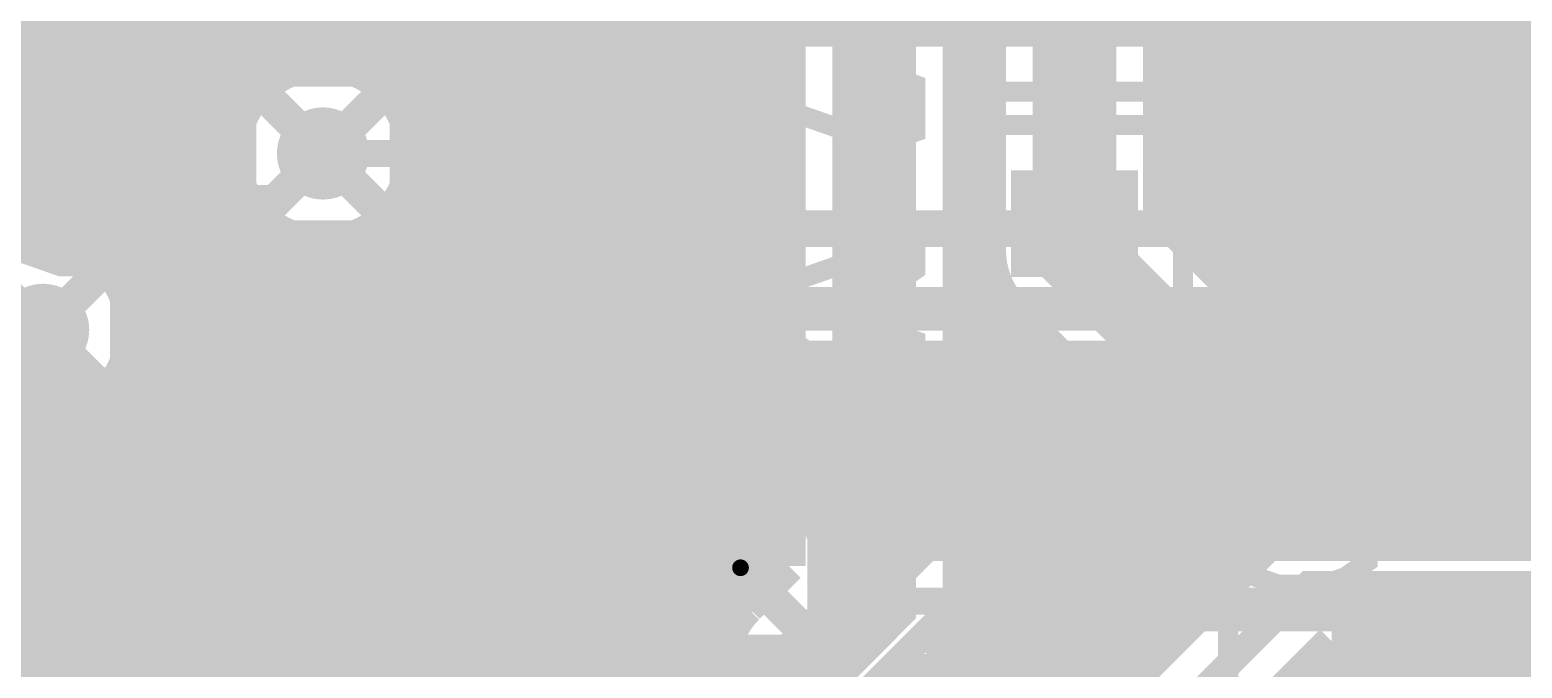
# Model space of a CAD drawing. Extents: x -1 to 119, y -42 to 51.
# Drawn here: x 29.52 to 40.87, y 17.02 to 21.87 of the extents above; entities that cross this region are included whole.
import ezdxf

# ---------------------------------------------------------------- set-up
doc = ezdxf.new("R2010")
doc.units = 0
doc.header["$MEASUREMENT"] = 0
doc.layers.get('0').update_dxf_attribs({"linetype": 'CONTINUOUS'})
for name, color, linetype in [('22-304-0_BOT', 7, 'CONTINUOUS'), ('22-304-0_DRD', 7, 'CONTINUOUS'), ('22-304-0_GND', 6, 'CONTINUOUS'), ('22-304-0_IN1', 4, 'CONTINUOUS'), ('22-304-0_SMT', 5, 'CONTINUOUS'), ('22-304-0_SPT', 10, 'CONTINUOUS'), ('22-304-0_SST', 14, 'CONTINUOUS'), ('22-304-0_TOP', 9, 'CONTINUOUS'), ('THRUHOLE_TAP', 11, 'CONTINUOUS')]:
    doc.layers.add(name, color=color, linetype=linetype)

# ---------------------------------------------------------------- blocks, each defined once
blk = doc.blocks.new('ROUND_53')
at = {"const_width": 0.35052}
blk.add_lwpolyline([(-0.17526, 0, 1), (0.17526, 0, 1)], format="xyb", close=True, dxfattribs=at)
blk = doc.blocks.new('ROUND_60')
at = {"const_width": 0.35052}
blk.add_lwpolyline([(-0.17526, 0, 1), (0.17526, 0, 1)], format="xyb", close=True, dxfattribs=at)
blk = doc.blocks.new('ROUND_57')
at = {"const_width": 0.35052}
blk.add_lwpolyline([(-0.17526, 0, 1), (0.17526, 0, 1)], format="xyb", close=True, dxfattribs=at)
blk = doc.blocks.new('ROUND_64')
at = {"const_width": 0.35052}
blk.add_lwpolyline([(-0.17526, 0, 1), (0.17526, 0, 1)], format="xyb", close=True, dxfattribs=at)
blk = doc.blocks.new('ROUND_82')
at = {"const_width": 0.0635}
blk.add_lwpolyline([(-0.03175, 0, 1), (0.03175, 0, 1)], format="xyb", close=True, dxfattribs=at)
blk = doc.blocks.new('RECTANGLE_2')
blk.add_solid([(0.4826, 0.4064), (0.4826, -0.4064), (-0.4826, 0.4064), (-0.4826, -0.4064)])
blk = doc.blocks.new('RECTANGLE_6')
blk.add_solid([(0.4064, 0.4826), (0.4064, -0.4826), (-0.4064, 0.4826), (-0.4064, -0.4826)])
blk = doc.blocks.new('RECTANGLE_14')
blk.add_solid([(0.508, 0.635), (0.508, -0.635), (-0.508, 0.635), (-0.508, -0.635)])
blk = doc.blocks.new('ROUND_87')
at = {"const_width": 0.10033}
blk.add_lwpolyline([(-0.050164, 0, 1), (0.050164, 0, 1)], format="xyb", close=True, dxfattribs=at)

msp = doc.modelspace()

# ---------------------------------------------------------------- linework, layer by layer
at = {"layer": '22-304-0_BOT'}
for points, const_width in [([(39.6494, 42.6212), (39.6494, 18.0848)], 0.254), ([(39.878, 41.03116), (39.878, 18.0848)], 0.254), ([(40.1066, 40.7289), (40.1066, 18.0848)], 0.254), ([(40.3352, 40.61714), (40.3352, 18.0848)], 0.254), ([(40.7924, 40.65524), (40.7924, 18.0848)], 0.254), ([(40.5638, 40.59682), (40.5638, 18.0848)], 0.254), ([(38.735, 18.923), (37.465, 20.193), (37.465, 27.686), (27.686, 27.686), (26.543, 26.543), (24.892, 26.543), (22.225, 29.21), (6.604, 29.21), (4.445, 27.051), (2.794, 25.4), (2.794, 20.066), (3.81, 19.05), (4.445, 19.05)], 0.635), ([(39.4208, 29.20238), (39.4208, 18.0848)], 0.254), ([(37.846, 28.829), (37.465, 28.448), (37.465, 27.686), (37.465, 20.193), (38.735, 18.923)], 0.635), ([(39.1922, 28.99664), (39.1922, 19.42592)], 0.254), ([(38.735, 28.92298), (38.735, 19.8374)], 0.254), ([(38.9636, 28.9179), (38.9636, 19.6088)], 0.254), ([(38.5064, 28.66644), (38.5064, 20.066)], 0.254), ([(38.2778, 28.30322), (38.2778, 20.2946)], 0.254), ([(38.1127, 27.686), (38.1127, 20.4597)], 0.254), ([(32.5628, 27.0383), (32.5628, 14.31798)], 0.254), ([(32.7914, 27.0383), (32.7914, 14.54912)], 0.254), ([(33.02, 27.0383), (33.02, 14.63802)], 0.254), ([(33.2486, 27.0383), (33.2486, 14.64056)], 0.254), ([(33.4772, 27.0383), (33.4772, 14.56436)], 0.254), ([(33.7058, 27.0383), (33.7058, 14.35608)], 0.254), ([(33.9344, 27.0383), (33.9344, 13.6398)], 0.254), ([(34.163, 27.0383), (34.163, 13.6398)], 0.254), ([(34.3916, 27.0383), (34.3916, 13.6398)], 0.254), ([(36.6776, 27.0383), (36.6776, 16.32712)], 0.254), ([(36.8173, 27.0383), (36.8173, 20.193)], 0.254), ([(29.591, 23.44674), (29.591, 20.26666)], 0.254), ([(29.8196, 23.41118), (29.8196, 20.23872)], 0.254), ([(30.0482, 23.4569), (30.0482, 20.1168)], 0.254), ([(35.433, 15.367), (35.433, 17.018), (35.941, 17.526), (35.941, 22.352), (35.179, 23.114)], 0.635), ([(30.2768, 22.96668), (30.2768, 19.76882)], 0.254), ([(30.5054, 22.79904), (30.5054, 18.96364)], 0.254), ([(30.734, 22.74062), (30.734, 19.10588)], 0.254), ([(30.9626, 22.76094), (30.9626, 19.20494)], 0.254), ([(34.6202, 22.72538), (34.6202, 13.6398)], 0.254), ([(32.3342, 22.48154), (32.3342, 21.27758)], 0.254), ([(34.8488, 22.51964), (34.8488, 17.2974)], 0.254), ([(31.1912, 22.36216), (31.1912, 21.31568)], 0.254), ([(36.5887, 22.352), (36.5887, 17.526)], 0.254), ([(35.0774, 22.29866), (35.0774, 17.5768)], 0.254), ([(31.4198, 22.17674), (31.4198, 21.52396)], 0.254), ([(31.877, 22.12086), (31.877, 21.59762)], 0.254), ([(32.1056, 22.21992), (32.1056, 21.50872)], 0.254), ([(31.6484, 22.10816), (31.6484, 21.60016)], 0.254), ([(35.2933, 22.08276), (35.2933, 17.7927)], 0.254), ([(35.2933, 21.8186), (26.01976, 21.8186)], 0.254), ([(36.8173, 21.8186), (36.5887, 21.8186)], 0.254), ([(46.1772, 21.8186), (38.1127, 21.8186)], 0.254), ([(31.58744, 21.59), (25.85212, 21.59)], 0.254), ([(35.2933, 21.59), (31.91002, 21.59)], 0.254), ([(36.8173, 21.59), (36.5887, 21.59)], 0.254), ([(46.1772, 21.59), (38.1127, 21.59)], 0.254), ([(31.22422, 21.3614), (25.31618, 21.3614)], 0.254), ([(35.2933, 21.3614), (32.27578, 21.3614)], 0.254), ([(36.8173, 21.3614), (36.5887, 21.3614)], 0.254), ([(46.1772, 21.3614), (38.1127, 21.3614)], 0.254), ([(31.09976, 21.1328), (25.2857, 21.1328)], 0.254), ([(35.2933, 21.1328), (32.3977, 21.1328)], 0.254), ([(36.8173, 21.1328), (36.5887, 21.1328)], 0.254), ([(46.1772, 21.1328), (38.1127, 21.1328)], 0.254), ([(31.06928, 20.9042), (25.16378, 20.9042)], 0.254), ([(35.2933, 20.9042), (32.42818, 20.9042)], 0.254), ([(36.8173, 20.9042), (36.5887, 20.9042)], 0.254), ([(46.1772, 20.9042), (38.1127, 20.9042)], 0.254), ([(31.12008, 20.6756), (24.79802, 20.6756)], 0.254), ([(35.2933, 20.6756), (32.37992, 20.6756)], 0.254), ([(36.8173, 20.6756), (36.5887, 20.6756)], 0.254), ([(46.20514, 20.6756), (38.1127, 20.6756)], 0.254), ([(31.1912, 20.54098), (31.1912, 19.21764)], 0.254), ([(32.3342, 20.58162), (32.3342, 13.6398)], 0.254), ([(31.26994, 20.447), (21.93798, 20.447)], 0.254), ([(35.2933, 20.447), (32.22752, 20.447)], 0.254), ([(36.8173, 20.447), (36.5887, 20.447)], 0.254), ([(38.1127, 20.4597), (39.04742, 19.52752)], 0.254), ([(38.1127, 20.4597), (39.04742, 19.52752)], 0.254), ([(46.37786, 20.447), (38.1254, 20.447)], 0.254), ([(31.4198, 20.33524), (31.4198, 19.14906)], 0.254), ([(32.1056, 20.35048), (32.1056, 13.6398)], 0.254), ([(35.2933, 20.2184), (29.87802, 20.2184)], 0.254), ([(31.6484, 20.2565), (31.6484, 18.96364)], 0.254), ([(31.877, 20.26158), (31.877, 13.6398)], 0.254), ([(36.8173, 20.2184), (36.5887, 20.2184)], 0.254), ([(46.60646, 20.2184), (38.354, 20.2184)], 0.254), ([(35.2933, 19.9898), (30.17012, 19.9898)], 0.254), ([(36.85032, 19.9898), (36.5887, 19.9898)], 0.254), ([(46.83506, 19.9898), (38.5826, 19.9898)], 0.254), ([(36.9062, 19.86534), (36.9062, 16.09598)], 0.254), ([(35.2933, 19.7612), (30.27934, 19.7612)], 0.254), ([(36.9824, 19.7612), (36.5887, 19.7612)], 0.254), ([(47.06366, 19.7612), (38.8112, 19.7612)], 0.254), ([(37.01288, 19.72818), (38.13048, 18.61058)], 0.254), ([(37.01288, 19.72818), (38.13048, 18.61058)], 0.254), ([(29.62148, 19.58848), (28.194, 18.161), (28.194, 18.034), (28.194, 17.145), (28.194, 16.891), (28.194, 14.859)], 0.2032), ([(35.2933, 19.5326), (30.29966, 19.5326)], 0.254), ([(37.20846, 19.5326), (36.5887, 19.5326)], 0.254), ([(37.1348, 19.60626), (37.1348, 16.1544)], 0.254), ([(47.29226, 19.5326), (39.0398, 19.5326)], 0.254), ([(30.2768, 19.40814), (30.2768, 19.14906)], 0.254), ([(35.2933, 19.304), (30.2387, 19.304)], 0.254), ([(37.43706, 19.304), (36.5887, 19.304)], 0.254), ([(37.3634, 19.37766), (37.3634, 16.383)], 0.254), ([(47.3202, 19.304), (39.29888, 19.304)], 0.254), ([(30.69336, 19.0754), (30.39364, 19.0754)], 0.254), ([(35.2933, 19.0754), (31.53664, 19.0754)], 0.254), ([(37.66566, 19.0754), (36.5887, 19.0754)], 0.254), ([(37.592, 19.14906), (37.592, 16.6116)], 0.254), ([(47.3202, 19.0754), (39.39794, 19.0754)], 0.254), ([(35.2933, 18.8468), (31.72206, 18.8468)], 0.254), ([(37.89426, 18.8468), (36.5887, 18.8468)], 0.254), ([(37.8206, 18.92046), (37.8206, 16.8402)], 0.254), ([(47.22622, 18.8468), (39.41064, 18.8468)], 0.254), ([(35.2933, 18.6182), (31.79064, 18.6182)], 0.254), ([(38.12286, 18.6182), (36.5887, 18.6182)], 0.254), ([(38.0492, 18.69186), (38.0492, 17.0688)], 0.254), ([(47.10176, 18.6182), (39.34206, 18.6182)], 0.254), ([(35.2933, 18.3896), (31.77794, 18.3896)], 0.254), ([(38.31336, 18.3896), (36.5887, 18.3896)], 0.254), ([(38.2778, 18.42008), (38.2778, 17.2974)], 0.254), ([(47.07128, 18.3896), (39.15664, 18.3896)], 0.254), ([(39.1922, 18.42008), (39.1922, 18.08226)], 0.254), ([(38.5064, 18.28292), (38.5064, 17.526)], 0.254), ([(38.9636, 18.28292), (38.9636, 17.98066)], 0.254), ([(29.40812, 18.161), (28.8036, 18.161)], 0.254), ([(35.2933, 18.161), (31.67888, 18.161)], 0.254), ([(47.12208, 18.161), (36.5887, 18.161)], 0.254), ([(38.735, 18.24228), (38.735, 17.7546)], 0.254), ([(30.5054, 18.12036), (30.5054, 13.6398)], 0.254), ([(31.6484, 18.12036), (31.6484, 13.6398)], 0.254), ([(47.15764, 18.0848), (39.243, 18.0848)], 0.254), ([(48.641, 18.034), (48.387, 18.034), (48.006, 17.653), (39.243, 17.653), (34.798, 13.208), (28.702, 13.208), (26.797, 15.113)], 0.2032), ([(29.66974, 17.9324), (28.6258, 17.9324)], 0.254), ([(29.591, 17.97812), (29.591, 16.68272)], 0.254), ([(30.81274, 17.9324), (30.27172, 17.9324)], 0.254), ([(30.2768, 17.93494), (30.2768, 13.6398)], 0.254), ([(30.734, 17.97812), (30.734, 13.6398)], 0.254), ([(35.2933, 17.9324), (31.41472, 17.9324)], 0.254), ([(31.4198, 17.93494), (31.4198, 13.6398)], 0.254), ([(38.91026, 17.9324), (36.5887, 17.9324)], 0.254), ([(38.9382, 17.9578), (36.95954, 15.98168)], 0.254), ([(29.8196, 17.87906), (29.8196, 16.45158)], 0.254), ([(30.0482, 17.86636), (30.0482, 13.6398)], 0.254), ([(30.9626, 17.87906), (30.9626, 13.6398)], 0.254), ([(31.1912, 17.86636), (31.1912, 13.6398)], 0.254), ([(35.20186, 17.7038), (28.6258, 17.7038)], 0.254), ([(35.2933, 17.7927), (34.98088, 17.48282)], 0.254), ([(38.68166, 17.7038), (36.5887, 17.7038)], 0.254), ([(34.97326, 17.4752), (28.6258, 17.4752)], 0.254), ([(38.45306, 17.4752), (36.58616, 17.4752)], 0.254), ([(34.82594, 17.2466), (28.6258, 17.2466)], 0.254), ([(38.22446, 17.2466), (36.5252, 17.2466)], 0.254), ([(39.4208, 17.2212), (35.10788, 12.90828)], 0.254), ([(36.449, 17.12468), (36.449, 16.41602)], 0.254), ([(48.006, 17.2212), (39.4208, 17.2212)], 0.254), ([(39.4208, 17.21866), (39.4208, 11.0998)], 0.254), ([(39.6494, 17.2212), (39.6494, 11.0998)], 0.254), ([(39.878, 17.2212), (39.878, 11.0998)], 0.254), ([(40.1066, 17.2212), (40.1066, 11.0998)], 0.254), ([(40.3352, 17.2212), (40.3352, 11.0998)], 0.254), ([(40.5638, 17.2212), (40.5638, 11.0998)], 0.254), ([(40.7924, 17.2212), (40.7924, 16.67002)], 0.254), ([(34.7853, 17.018), (28.6258, 17.018)], 0.254), ([(34.7853, 17.018), (34.7853, 15.57274)], 0.254), ([(36.39058, 17.06118), (36.0807, 16.74876)], 0.254), ([(37.99586, 17.018), (36.3474, 17.018)], 0.254), ([(49.4792, 17.018), (39.2176, 17.018)], 0.254), ([(39.1922, 16.99006), (39.1922, 11.0998)], 0.254)]:
    msp.add_lwpolyline(points, dxfattribs=dict(at, const_width=const_width))
at = {"layer": '22-304-0_BOT', "const_width": 0.254}
for points in [[(31.75, 21.61032, 0.4142136), (31.06928, 20.9296)], [(32.43072, 20.9296, 0.4142136), (31.75, 21.61032)], [(31.06928, 20.9296, 0.4142136), (31.75, 20.24888)], [(31.75, 20.24888, 0.4142136), (32.43072, 20.9296)], [(29.62148, 20.2692, 0.4142136), (28.94076, 19.58848)], [(30.3022, 19.58848, 0.4142136), (29.62148, 20.2692)], [(36.8173, 20.193, 0.1989124), (37.00701, 19.73501)], [(36.8173, 20.193, 0.1989124), (37.00701, 19.73501)], [(30.17266, 19.1897, 0.1578738), (30.30179, 19.58848)], [(39.41572, 18.923, 0.2804748), (39.04742, 19.52752)], [(39.41572, 18.923, 0.2804748), (39.04742, 19.52752)], [(30.5435, 18.9103, 0.1762704), (30.1732, 19.19144)], [(31.115, 19.22272, 0.2548998), (30.5428, 18.91075)], [(31.79572, 18.542, 0.4142136), (31.115, 19.22272)], [(38.735, 18.24228, 0.4142136), (39.41572, 18.923)], [(38.735, 18.24228, 0.4142136), (39.41572, 18.923)], [(38.13048, 18.61058, 0.2804741), (38.735, 18.24228)], [(38.13048, 18.61058, 0.2804741), (38.735, 18.24228)], [(29.29128, 18.542, 0.4142136), (29.972, 17.86128)], [(31.115, 17.86128, 0.4142136), (31.79572, 18.542)], [(29.972, 17.86128, 0.2548987), (30.54419, 18.17325)], [(30.5435, 18.1737, 0.254899), (31.115, 17.86211)], [(39.243, 18.0848, 0.1989132), (38.93767, 17.95833)], [(34.9758, 17.4752, 0.1989124), (34.78642, 17.018)], [(36.3982, 17.0688, 0.1989124), (36.58758, 17.526)], [(36.3982, 17.0688, 0.1989124), (36.58758, 17.526)]]:
    msp.add_lwpolyline(points, format="xyb", dxfattribs=at)
at = {"layer": '22-304-0_DRD', "const_width": 0.254}
for points in [[(31.115, 21.5646), (31.115, 20.2946)], [(32.385, 21.5646), (31.115, 21.5646)], [(32.385, 21.5646), (31.115, 20.2946)], [(32.385, 20.2946), (31.115, 21.5646)], [(32.385, 20.2946), (32.385, 21.5646)], [(30.25648, 20.22348), (28.98648, 20.22348)], [(30.25648, 20.22348), (28.98648, 18.95348)], [(30.25648, 18.95348), (28.98648, 20.22348)], [(30.25648, 18.95348), (30.25648, 20.22348)], [(31.115, 20.2946), (32.385, 20.2946)], [(38.1, 19.558), (38.1, 18.288)], [(39.37, 19.558), (38.1, 19.558)], [(39.37, 19.558), (38.1, 18.288)], [(39.37, 18.288), (38.1, 19.558)], [(38.1, 19.558), (38.1, 18.288)], [(39.37, 19.558), (38.1, 19.558)], [(39.37, 19.558), (38.1, 18.288)], [(39.37, 18.288), (38.1, 19.558)], [(39.37, 18.288), (39.37, 19.558)], [(39.37, 18.288), (39.37, 19.558)], [(30.607, 19.177), (29.337, 19.177)], [(30.607, 19.177), (29.337, 17.907)], [(30.607, 17.907), (29.337, 19.177)], [(30.48, 19.177), (30.48, 17.907)], [(31.75, 19.177), (30.48, 19.177)], [(31.75, 19.177), (30.48, 17.907)], [(31.75, 17.907), (30.48, 19.177)], [(30.607, 17.907), (30.607, 19.177)], [(31.75, 17.907), (31.75, 19.177)], [(28.98648, 18.95348), (30.25648, 18.95348)], [(34.29, 18.415), (34.29, 17.145)], [(35.56, 18.415), (34.29, 18.415)], [(35.56, 18.415), (34.29, 17.145)], [(35.56, 17.145), (34.29, 18.415)], [(34.29, 18.415), (34.29, 17.145)], [(35.56, 18.415), (34.29, 18.415)], [(35.56, 18.415), (34.29, 17.145)], [(35.56, 17.145), (34.29, 18.415)], [(35.56, 17.145), (35.56, 18.415)], [(35.56, 17.145), (35.56, 18.415)], [(38.1, 18.288), (39.37, 18.288)], [(38.1, 18.288), (39.37, 18.288)], [(29.337, 17.907), (30.607, 17.907)], [(30.48, 17.907), (31.75, 17.907)], [(34.29, 17.145), (35.56, 17.145)], [(34.29, 17.145), (35.56, 17.145)]]:
    msp.add_lwpolyline(points, dxfattribs=at)
at = {"layer": '22-304-0_IN1'}
for points, const_width in [([(110.236, 39.243), (110.871, 38.608), (110.871, 34.29), (106.553, 29.972), (100.076, 29.972), (99.441, 30.607), (85.979, 30.607), (74.168, 18.796), (66.802, 18.796), (65.278, 20.32), (56.261, 20.32), (55.372, 19.431), (54.356, 19.431), (53.467, 20.32), (34.798, 20.32), (31.75, 17.272), (23.114, 17.272), (20.447, 19.939)], 0.2032), ([(31.75, 20.9296), (32.3596, 20.9296), (33.782, 22.352), (33.782, 24.13), (34.29, 24.638), (34.29, 27.432), (34.798, 27.94), (38.1, 27.94), (38.862, 28.702), (38.862, 29.591)], 0.2032), ([(18.542, 24.003), (18.669, 24.13), (20.828, 24.13), (24.384, 20.574), (24.892, 20.574), (25.146, 20.828), (30.734, 20.828), (31.369, 20.193), (32.258, 20.193), (34.417, 22.352), (49.276, 22.352), (49.657, 21.971), (60.452, 21.971), (60.96, 22.479), (66.675, 22.479), (68.58, 20.574), (72.517, 20.574), (73.152, 19.939), (73.279, 19.939)], 0.2032), ([(71.12, 19.685), (71.12, 19.939), (70.993, 20.066), (68.072, 20.066), (66.167, 21.971), (61.214, 21.971), (60.706, 21.463), (49.53, 21.463), (49.149, 21.844), (34.544, 21.844), (32.385, 19.685), (31.115, 19.685), (30.48, 20.32), (25.273, 20.32), (25.019, 20.066), (24.257, 20.066), (22.3774, 21.9456), (21.9964, 21.9456), (21.971, 21.971)], 0.2032), ([(23.749, 16.129), (24.384, 16.764), (31.877, 16.764), (34.925, 19.812), (52.832, 19.812), (53.213, 19.431), (53.213, 19.304)], 0.2032), ([(30.78226, 19.4056), (30.2768, 19.4056)], 0.254), ([(30.75686, 19.431), (30.28188, 19.431)], 0.254), ([(30.3022, 19.431), (30.3022, 17.7038)], 0.254), ([(30.5308, 19.431), (30.5308, 17.7038)], 0.254), ([(30.75686, 19.431), (30.80258, 19.38528)], 0.254), ([(30.7594, 19.42846), (30.7594, 17.7038)], 0.254), ([(33.29686, 19.431), (31.56966, 17.7038)], 0.254), ([(32.7406, 19.431), (32.69488, 19.38528)], 0.254), ([(33.27146, 19.4056), (32.7152, 19.4056)], 0.254), ([(33.29686, 19.431), (32.7406, 19.431)], 0.254), ([(32.8168, 19.431), (32.8168, 18.9484)], 0.254), ([(33.0454, 19.431), (33.0454, 19.177)], 0.254), ([(33.274, 19.431), (33.274, 19.4056)], 0.254), ([(32.5882, 19.304), (32.5882, 18.7198)], 0.254), ([(35.1028, 19.3802), (33.9852, 18.26006)], 0.254), ([(35.0266, 19.30146), (35.0266, 18.45056)], 0.254), ([(45.51426, 19.3294), (35.052, 19.3294)], 0.254), ([(45.56506, 19.3802), (35.1028, 19.3802)], 0.254), ([(35.2552, 19.3802), (35.2552, 18.37436)], 0.254), ([(35.4838, 19.3802), (35.4838, 18.16608)], 0.254), ([(35.7124, 19.3802), (35.7124, 17.9578)], 0.254), ([(35.941, 19.3802), (35.941, 17.9578)], 0.254), ([(36.1696, 19.3802), (36.1696, 17.9578)], 0.254), ([(36.3982, 19.3802), (36.3982, 17.9578)], 0.254), ([(36.6268, 19.3802), (36.6268, 17.9578)], 0.254), ([(36.8554, 19.3802), (36.8554, 17.9578)], 0.254), ([(37.084, 19.3802), (37.084, 17.9578)], 0.254), ([(37.3126, 19.3802), (37.3126, 17.9578)], 0.254), ([(37.5412, 19.3802), (37.5412, 17.9578)], 0.254), ([(37.7698, 19.3802), (37.7698, 17.9578)], 0.254), ([(37.9984, 19.3802), (37.9984, 17.9578)], 0.254), ([(38.227, 19.3802), (38.227, 17.9578)], 0.254), ([(38.4556, 19.3802), (38.4556, 17.9578)], 0.254), ([(38.6842, 19.3802), (38.6842, 17.9578)], 0.254), ([(38.9128, 19.3802), (38.9128, 17.9578)], 0.254), ([(39.1414, 19.3802), (39.1414, 17.9578)], 0.254), ([(39.37, 19.3802), (39.37, 17.9578)], 0.254), ([(39.5986, 19.3802), (39.5986, 17.9578)], 0.254), ([(39.8272, 19.3802), (39.8272, 17.9578)], 0.254), ([(40.0558, 19.3802), (40.0558, 17.9578)], 0.254), ([(40.2844, 19.3802), (40.2844, 17.9578)], 0.254), ([(40.513, 19.3802), (40.513, 17.9578)], 0.254), ([(40.7416, 19.3802), (40.7416, 17.9578)], 0.254), ([(40.9702, 19.3802), (40.9702, 17.9578)], 0.254), ([(49.657, 19.05), (49.403, 19.304), (46.101, 19.304), (44.323, 17.526), (35.687, 17.526), (35.179, 17.018), (32.766, 17.018), (32.004, 16.256), (29.464, 16.256), (29.3116, 16.1036), (29.2354, 16.1036)], 0.2032), ([(33.04286, 19.177), (30.1625, 19.177)], 0.254), ([(30.988, 19.27098), (30.988, 17.7038)], 0.254), ([(32.385, 19.2532), (31.115, 19.2532)], 0.254), ([(31.2166, 19.2532), (31.2166, 17.7038)], 0.254), ([(31.4452, 19.2532), (31.4452, 17.7038)], 0.254), ([(31.6738, 19.2532), (31.6738, 17.8054)], 0.254), ([(31.9024, 19.2532), (31.9024, 18.034)], 0.254), ([(32.131, 19.2532), (32.131, 18.2626)], 0.254), ([(32.3596, 19.2532), (32.3596, 18.4912)], 0.254), ([(30.0736, 19.08048), (30.0736, 17.7038)], 0.254), ([(34.798, 19.07286), (34.798, 18.44802)], 0.254), ([(45.28566, 19.1008), (34.8234, 19.1008)], 0.254), ([(29.845, 18.94586), (29.845, 17.7038)], 0.254), ([(32.81426, 18.9484), (29.85008, 18.9484)], 0.254), ([(29.6164, 18.90776), (29.6164, 17.7038)], 0.254), ([(34.5694, 18.84426), (34.5694, 18.35912)], 0.254), ([(45.05706, 18.8722), (34.5948, 18.8722)], 0.254), ([(32.58566, 18.7198), (26.75636, 18.7198)], 0.254), ([(34.3408, 18.61566), (34.3408, 18.12798)], 0.254), ([(44.82846, 18.6436), (34.3662, 18.6436)], 0.254), ([(32.35706, 18.4912), (26.54808, 18.4912)], 0.254), ([(34.1122, 18.38706), (34.1122, 17.4498)], 0.254), ([(34.68116, 18.415), (34.1376, 18.415)], 0.254), ([(44.59986, 18.415), (35.1663, 18.415)], 0.254), ([(32.12846, 18.2626), (22.733, 18.2626)], 0.254), ([(33.9852, 18.26006), (33.9852, 17.4498)], 0.254), ([(34.3789, 18.1864), (33.9852, 18.1864)], 0.254), ([(44.37126, 18.1864), (35.46856, 18.1864)], 0.254), ([(31.89986, 18.034), (22.9616, 18.034)], 0.254), ([(34.26714, 17.9578), (33.9852, 17.9578)], 0.254), ([(44.14266, 17.9578), (35.58032, 17.9578)], 0.254), ([(44.14266, 17.9578), (35.687, 17.9578)], 0.254), ([(31.67126, 17.8054), (23.1902, 17.8054)], 0.254), ([(31.56966, 17.7038), (23.2918, 17.7038)], 0.254), ([(34.24682, 17.7292), (33.9852, 17.7292)], 0.254), ([(34.30524, 17.5006), (33.9852, 17.5006)], 0.254), ([(34.33064, 17.4498), (33.9852, 17.4498)], 0.254)]:
    msp.add_lwpolyline(points, dxfattribs=dict(at, const_width=const_width))
at = {"layer": '22-304-0_IN1', "const_width": 0.254}
for points in [[(28.94076, 19.58848, 0.4142136), (29.62148, 18.90776)], [(29.62148, 18.90776, 0.3471998), (30.28188, 19.431)], [(30.8102, 19.3802, 0.1989124), (31.115, 19.25395)], [(32.385, 19.2532, 0.1989115), (32.69033, 19.37967)], [(32.385, 19.2532, 0.1989115), (32.69033, 19.37967)], [(34.925, 18.46072, 0.4142136), (34.24428, 17.78)], [(35.58286, 17.9451, 0.3438976), (34.925, 18.45818)], [(35.687, 17.9578, 0.0609639), (35.58287, 17.94506)], [(34.24428, 17.78, 0.1274583), (34.32994, 17.44941)]]:
    msp.add_lwpolyline(points, format="xyb", dxfattribs=at)
at = {"layer": '22-304-0_SST', "const_width": 0.1524}
for points in [[(38.608, 19.939), (42.672, 19.939), (42.672, 24.511), (40.894, 24.511), (40.64, 24.257), (40.386, 24.511), (38.608, 24.511), (38.608, 19.939)], [(38.2905, 21.3995), (38.2905, 24.3205), (36.6522, 24.3205), (36.6522, 21.3995), (38.2905, 21.3995)], [(30.09392, 21.63064), (29.2481, 21.63064), (29.07792, 21.68906), (29.07792, 22.04466), (29.2481, 22.10308), (30.09392, 22.10308)], [(32.36976, 21.8694), (32.36976, 22.10562)], [(35.23742, 21.87448), (35.23742, 22.1107)], [(32.36976, 21.0312), (32.36976, 21.50364), (33.04794, 21.0312), (33.21812, 21.0312), (33.38576, 21.08962), (33.38576, 21.44522), (33.21812, 21.50364)], [(35.74542, 21.0947), (35.74542, 21.4503), (35.91306, 21.51126), (36.08324, 21.51126), (36.25342, 21.4503), (36.25342, 21.0947), (36.08324, 21.03628), (35.91306, 21.03628), (35.23742, 21.2725)], [(29.07792, 21.02866), (30.09392, 21.02866), (29.92374, 21.14804)], [(38.2905, 18.2245), (38.2905, 21.1455), (36.6522, 21.1455), (36.6522, 18.2245), (38.2905, 18.2245)], [(29.58592, 20.13204), (29.58592, 20.48764), (29.7561, 20.54606), (29.92374, 20.54606), (30.09392, 20.48764), (30.09392, 20.13204), (29.92374, 20.07108), (29.7561, 20.07108), (29.07792, 20.30984)], [(35.74542, 20.40128), (35.74542, 20.04568), (35.91306, 19.9263), (36.08324, 19.9263), (36.25342, 20.04568), (36.25342, 20.40128), (35.23742, 20.40128)], [(35.74542, 20.1041), (35.23742, 19.9263)], [(32.5501, 18.86458), (32.49168, 18.6944), (32.13608, 18.6944), (32.07766, 18.86458), (32.07766, 19.54276), (32.13608, 19.7104), (32.49168, 19.7104), (32.5501, 19.54276)], [(32.97428, 19.2024), (33.32988, 19.2024), (33.3883, 19.03476), (33.3883, 18.86458), (33.32988, 18.6944), (32.97428, 18.6944), (32.91586, 18.86458), (32.91586, 19.03476), (33.15208, 19.7104)], [(33.93186, 18.6944), (33.81248, 18.86458), (33.75406, 19.03476), (33.75406, 19.37258), (33.81248, 19.54276), (33.93186, 19.7104), (34.0487, 19.7104), (34.16808, 19.54276), (34.2265, 19.37258), (34.2265, 19.03476), (34.16808, 18.86458), (34.0487, 18.6944), (33.93186, 18.6944)], [(39.69512, 19.20748), (38.8493, 19.20748), (38.67912, 19.2659), (38.67912, 19.6215), (38.8493, 19.68246), (39.69512, 19.68246)], [(35.23742, 19.0881), (35.23742, 19.56308), (35.91306, 19.0881), (36.08324, 19.0881), (36.25342, 19.14906), (36.25342, 19.50466), (36.08324, 19.56308)], [(40.17772, 18.98142), (40.53332, 18.98142), (40.65016, 19.14906), (40.65016, 19.31924), (40.53332, 19.48942), (40.17772, 19.48942), (40.17772, 18.47342)], [(40.47236, 18.98142), (40.65016, 18.47342)], [(38.67912, 18.48866), (38.67912, 18.72488)], [(38.67912, 18.6055), (39.69512, 18.6055), (39.52494, 18.72488)], [(31.5595, 16.9545), (34.4805, 16.9545), (34.4805, 18.5928), (31.5595, 18.5928), (31.5595, 16.9545)], [(35.23742, 18.36928), (35.23742, 18.6055)], [(35.23742, 18.48866), (36.25342, 18.48866), (36.08324, 18.6055)], [(38.67912, 17.9451), (38.8493, 18.06448), (39.01694, 18.1229), (39.3573, 18.1229), (39.52494, 18.06448), (39.69512, 17.9451), (39.69512, 17.82826), (39.52494, 17.70888), (39.3573, 17.65046), (39.01694, 17.65046), (38.8493, 17.70888), (38.67912, 17.82826), (38.67912, 17.9451)], [(38.6334, 17.399), (38.6334, 10.541), (47.7266, 10.541), (47.7266, 17.399), (38.6334, 17.399)]]:
    msp.add_lwpolyline(points, dxfattribs=at)
at = {"layer": '22-304-0_TOP'}
for points, const_width in [([(37.465, 22.1488), (36.1442, 22.1488), (35.179, 23.114), (35.179, 24.511), (34.163, 25.527), (27.94, 25.527), (27.432, 26.035), (27.432, 28.702), (28.067, 29.337), (28.067, 30.099), (26.9748, 31.1912), (26.67, 31.1912)], 0.635), ([(35.179, 23.114), (36.1442, 22.1488), (37.465, 22.1488)], 0.635), ([(27.9019, 21.59), (29.21, 21.59), (29.718, 22.098), (32.258, 22.098), (33.9598, 20.3962), (37.465, 20.3962)], 0.2032), ([(43.7388, 19.05), (43.688, 19.05), (43.053, 19.685), (34.036, 19.685), (32.131, 21.59), (29.84246, 21.59), (29.35224, 21.08962), (27.9019, 21.08962)], 0.2032), ([(39.624, 21.082), (38.9382, 20.3962), (37.465, 20.3962)], 0.2032), ([(27.9019, 20.58924), (31.40964, 20.58924), (31.75, 20.9296)], 0.2032), ([(27.9019, 19.58848), (29.62148, 19.58848)], 0.2032), ([(37.465, 18.9738), (37.5158, 18.923), (38.735, 18.923), (42.037, 18.923), (42.926, 18.034), (44.45, 18.034), (45.212, 18.796), (45.212, 18.9992), (45.1612, 19.05)], 0.635), ([(27.9019, 18.08734), (29.02966, 18.08734), (30.226, 16.891), (35.306, 16.891), (36.576, 18.161), (41.021, 18.161), (41.783, 17.399), (44.831, 17.399), (45.847, 18.415), (46.355, 18.415), (47.117, 19.177), (48.514, 19.177), (49.403, 18.288), (50.419, 18.288), (51.054, 18.923), (51.054, 19.05)], 0.2032), ([(37.465, 18.9738), (37.5158, 18.923), (38.735, 18.923)], 0.635), ([(38.735, 18.923), (37.5158, 18.923), (37.465, 18.9738)], 0.635), ([(27.9019, 18.58772), (31.50108, 18.58772), (32.3088, 17.78)], 0.2032), ([(27.9019, 17.58696), (28.89504, 17.58696), (30.099, 16.383), (35.433, 16.383), (36.449, 17.399), (41.021, 17.399), (41.529, 16.891), (44.958, 16.891), (45.847, 17.78), (46.355, 17.78), (46.99, 18.415), (47.752, 18.415)], 0.2032), ([(34.925, 17.78), (33.7312, 17.78)], 0.254), ([(34.925, 17.78), (33.7312, 17.78)], 0.254)]:
    msp.add_lwpolyline(points, dxfattribs=dict(at, const_width=const_width))

# ---------------------------------------------------------------- block references
at = {"layer": '22-304-0_BOT'}
for name, p in [('ROUND_60', (31.75, 20.9296)), ('ROUND_60', (29.62148, 19.58848)), ('ROUND_60', (38.735, 18.923)), ('ROUND_53', (29.972, 18.542)), ('ROUND_53', (31.115, 18.542)), ('ROUND_60', (34.925, 17.78))]:
    msp.add_blockref(name, p, dxfattribs=at)
at = {"layer": '22-304-0_GND'}
for name, p in [('ROUND_57', (31.75, 20.9296)), ('ROUND_57', (29.62148, 19.58848)), ('ROUND_64', (38.735, 18.923)), ('ROUND_64', (29.972, 18.542)), ('ROUND_64', (31.115, 18.542)), ('ROUND_82', (34.925, 17.78))]:
    msp.add_blockref(name, p, dxfattribs=at)
at = {"layer": '22-304-0_IN1'}
for name, p in [('ROUND_60', (31.75, 20.9296)), ('ROUND_60', (29.62148, 19.58848)), ('ROUND_60', (38.735, 18.923)), ('ROUND_53', (29.972, 18.542)), ('ROUND_53', (31.115, 18.542)), ('ROUND_60', (34.925, 17.78))]:
    msp.add_blockref(name, p, dxfattribs=at)
at = {"layer": '22-304-0_SMT'}
for name, p in [('RECTANGLE_2', (37.465, 22.1488)), ('RECTANGLE_14', (39.624, 21.082)), ('RECTANGLE_2', (37.465, 20.3962)), ('RECTANGLE_2', (37.465, 18.9738)), ('RECTANGLE_6', (32.3088, 17.78)), ('RECTANGLE_6', (33.7312, 17.78))]:
    msp.add_blockref(name, p, dxfattribs=at)
at = {"layer": '22-304-0_SPT'}
for name, p in [('RECTANGLE_2', (37.465, 22.1488)), ('RECTANGLE_14', (39.624, 21.082)), ('RECTANGLE_2', (37.465, 20.3962)), ('RECTANGLE_2', (37.465, 18.9738)), ('RECTANGLE_6', (32.3088, 17.78)), ('RECTANGLE_6', (33.7312, 17.78))]:
    msp.add_blockref(name, p, dxfattribs=at)
at = {"layer": '22-304-0_TOP'}
for name, p in [('RECTANGLE_2', (37.465, 22.1488)), ('RECTANGLE_14', (39.624, 21.082)), ('ROUND_60', (31.75, 20.9296)), ('RECTANGLE_2', (37.465, 20.3962)), ('ROUND_60', (29.62148, 19.58848)), ('RECTANGLE_2', (37.465, 18.9738)), ('ROUND_60', (38.735, 18.923)), ('ROUND_53', (29.972, 18.542)), ('ROUND_53', (31.115, 18.542)), ('RECTANGLE_6', (32.3088, 17.78)), ('RECTANGLE_6', (33.7312, 17.78)), ('ROUND_60', (34.925, 17.78))]:
    msp.add_blockref(name, p, dxfattribs=at)
at = {"layer": 'THRUHOLE_TAP'}
for p in [(31.75, 20.9296), (29.62148, 19.58848), (38.735, 18.923), (29.972, 18.542), (31.115, 18.542), (34.925, 17.78)]:
    msp.add_blockref('ROUND_87', p, dxfattribs=at)

doc.saveas('drawing.dxf')
